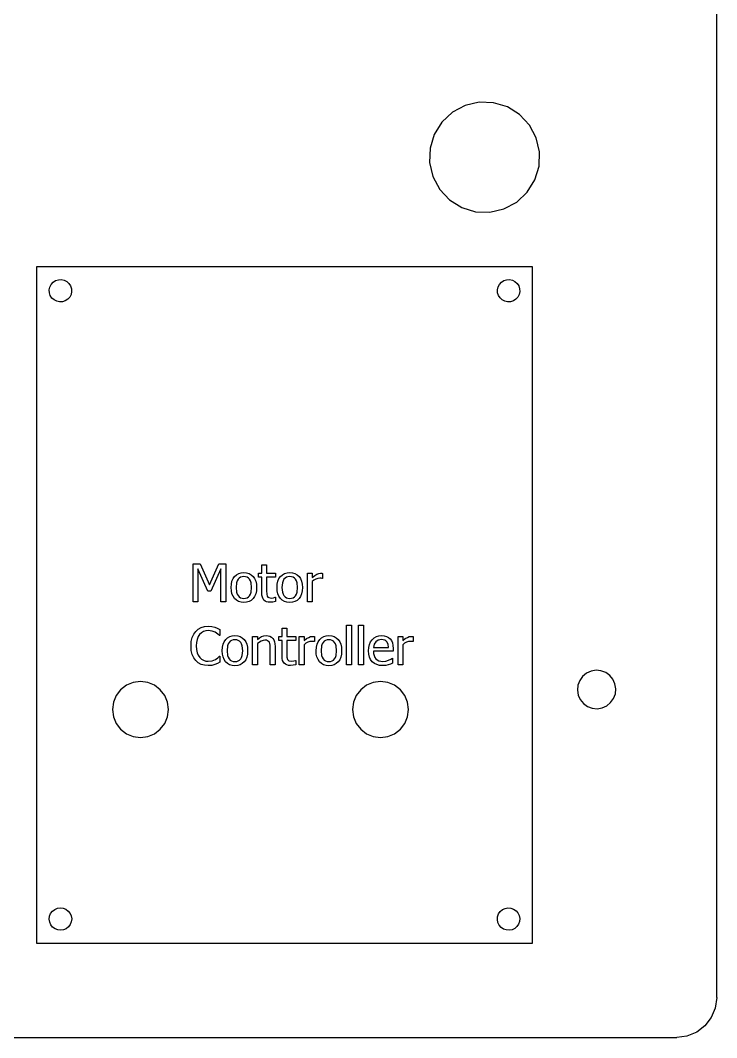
# Model space of a CAD drawing. Extents: x -272 to 362, y -437 to 464.
# Drawn here: x -59 to 28, y 244.3 to 371.4 of the extents above; entities that cross this region are included whole.
import ezdxf

# ---------------------------------------------------------------- set-up
doc = ezdxf.new("R2010")
doc.units = 0
doc.layers.get('0').update_dxf_attribs({"linetype": 'CONTINUOUS'})

msp = doc.modelspace()

# ---------------------------------------------------------------- linework, layer by layer
for p, q in [((27.97, 249.31), (27.97, 459.31)), ((-1.71, 361.18), (-3.46, 360.77)), ((0.09, 361.12), (-1.71, 361.18)), ((1.82, 360.59), (0.09, 361.12)), ((-5.05, 359.92), (-6.36, 358.69)), ((-3.46, 360.77), (-5.05, 359.92)), ((3.35, 359.64), (1.82, 360.59)), ((-6.36, 358.69), (-7.32, 357.16)), ((4.58, 358.33), (3.35, 359.64)), ((-7.32, 357.16), (-7.84, 355.44)), ((5.43, 356.74), (4.58, 358.33)), ((5.83, 354.98), (5.43, 356.74)), ((-7.84, 355.44), (-7.9, 353.64)), ((5.77, 353.18), (5.83, 354.98)), ((-7.9, 353.64), (-7.49, 351.88)), ((5.25, 351.46), (5.77, 353.18)), ((-7.49, 351.88), (-6.64, 350.29)), ((4.3, 349.93), (5.25, 351.46)), ((-6.64, 350.29), (-5.41, 348.98)), ((2.98, 348.7), (4.3, 349.93)), ((-5.41, 348.98), (-3.88, 348.03)), ((1.39, 347.85), (2.98, 348.7)), ((-3.88, 348.03), (-2.16, 347.5)), ((-2.16, 347.5), (-0.36, 347.44)), ((-0.36, 347.44), (1.39, 347.85)), ((-57.03, 340.63), (-57.03, 256.13)), ((4.97, 340.63), (-57.03, 340.63)), ((4.97, 256.13), (4.97, 340.63)), ((-55.43, 337.73), (-55.35, 338.09)), ((-55.35, 338.09), (-55.19, 338.42)), ((-55.19, 338.42), (-54.94, 338.69)), ((-54.94, 338.69), (-54.64, 338.89)), ((-54.64, 338.89), (-54.29, 339)), ((-54.29, 339), (-53.93, 339.02)), ((-53.93, 339.02), (-53.57, 338.95)), ((-53.57, 338.95), (-53.24, 338.78)), ((-53.24, 338.78), (-52.97, 338.54)), ((-52.97, 338.54), (-52.77, 338.23)), ((-52.77, 338.23), (-52.66, 337.88)), ((0.57, 337.74), (0.65, 338.1)), ((0.65, 338.1), (0.82, 338.42)), ((0.82, 338.42), (1.06, 338.69)), ((1.06, 338.69), (1.37, 338.89)), ((1.37, 338.89), (1.71, 339)), ((1.71, 339), (2.08, 339.02)), ((2.08, 339.02), (2.44, 338.94)), ((2.44, 338.94), (2.76, 338.78)), ((2.76, 338.78), (3.03, 338.53)), ((3.03, 338.53), (3.23, 338.23)), ((3.23, 338.23), (3.34, 337.88)), ((-55.41, 337.37), (-55.43, 337.73)), ((-55.3, 337.02), (-55.41, 337.37)), ((-55.1, 336.71), (-55.3, 337.02)), ((-52.88, 336.84), (-53.12, 336.56)), ((-52.71, 337.16), (-52.88, 336.84)), ((-52.64, 337.52), (-52.71, 337.16)), ((-52.66, 337.88), (-52.64, 337.52)), ((0.59, 337.37), (0.57, 337.74)), ((0.7, 337.03), (0.59, 337.37)), ((0.9, 336.72), (0.7, 337.03)), ((3.12, 336.83), (2.87, 336.56)), ((3.29, 337.16), (3.12, 336.83)), ((3.36, 337.51), (3.29, 337.16)), ((3.34, 337.88), (3.36, 337.51)), ((-54.82, 336.47), (-55.1, 336.71)), ((-54.5, 336.31), (-54.82, 336.47)), ((-54.14, 336.23), (-54.5, 336.31)), ((-53.78, 336.25), (-54.14, 336.23)), ((-53.43, 336.36), (-53.78, 336.25)), ((-53.12, 336.56), (-53.43, 336.36)), ((1.17, 336.47), (0.9, 336.72)), ((1.5, 336.31), (1.17, 336.47)), ((1.85, 336.23), (1.5, 336.31)), ((2.22, 336.25), (1.85, 336.23)), ((2.57, 336.36), (2.22, 336.25)), ((2.87, 336.56), (2.57, 336.36)), ((-37.45, 298.77), (-37.45, 303.52)), ((-37.45, 303.52), (-36.59, 303.52)), ((-35.63, 300.07), (-36.86, 302.86)), ((-36.86, 302.86), (-36.86, 298.77)), ((-36.59, 303.52), (-35.4, 300.87)), ((-35.4, 300.87), (-34.25, 303.52)), ((-34.01, 302.86), (-35.25, 300.07)), ((-34.25, 303.52), (-33.38, 303.52)), ((-34.01, 298.77), (-34.01, 302.86)), ((-33.38, 303.52), (-33.38, 298.77)), ((-28.87, 302.33), (-28.87, 303.36)), ((-28.87, 303.36), (-28.27, 303.36)), ((-28.27, 303.36), (-28.27, 302.33)), ((-32.68, 300.97), (-32.6, 301.34)), ((-32.6, 301.34), (-32.46, 301.66)), ((-32.46, 301.66), (-32.27, 301.94)), ((-32.27, 301.94), (-32.04, 302.15)), ((-32.04, 302.15), (-31.76, 302.31)), ((-31.95, 301.39), (-32.03, 301.15)), ((-31.84, 301.58), (-31.95, 301.39)), ((-31.7, 301.72), (-31.84, 301.58)), ((-31.76, 302.31), (-31.46, 302.4)), ((-31.53, 301.83), (-31.7, 301.72)), ((-31.34, 301.89), (-31.53, 301.83)), ((-31.46, 302.4), (-31.11, 302.43)), ((-31.11, 301.91), (-31.34, 301.89)), ((-31.11, 302.43), (-30.77, 302.4)), ((-30.9, 301.89), (-31.11, 301.91)), ((-30.7, 301.83), (-30.9, 301.89)), ((-30.77, 302.4), (-30.47, 302.31)), ((-30.54, 301.72), (-30.7, 301.83)), ((-30.4, 301.58), (-30.54, 301.72)), ((-30.47, 302.31), (-30.19, 302.15)), ((-30.29, 301.39), (-30.4, 301.58)), ((-30.21, 301.15), (-30.29, 301.39)), ((-30.19, 302.15), (-29.96, 301.94)), ((-29.96, 301.94), (-29.77, 301.67)), ((-29.77, 301.67), (-29.63, 301.34)), ((-29.63, 301.34), (-29.55, 300.97)), ((-29.28, 301.83), (-29.28, 302.33)), ((-29.28, 302.33), (-28.87, 302.33)), ((-28.87, 301.83), (-29.28, 301.83)), ((-28.87, 299.86), (-28.87, 301.83)), ((-28.27, 302.33), (-27.17, 302.33)), ((-27.17, 301.83), (-28.27, 301.83)), ((-28.27, 301.83), (-28.27, 300.14)), ((-27.17, 302.33), (-27.17, 301.83)), ((-26.95, 300.97), (-26.86, 301.34)), ((-26.86, 301.34), (-26.73, 301.66)), ((-26.73, 301.66), (-26.53, 301.94)), ((-26.53, 301.94), (-26.3, 302.15)), ((-26.3, 302.15), (-26.03, 302.31)), ((-26.21, 301.39), (-26.29, 301.15)), ((-26.1, 301.58), (-26.21, 301.39)), ((-25.96, 301.72), (-26.1, 301.58)), ((-26.03, 302.31), (-25.72, 302.4)), ((-25.79, 301.83), (-25.96, 301.72)), ((-25.6, 301.89), (-25.79, 301.83)), ((-25.72, 302.4), (-25.38, 302.43)), ((-25.38, 301.91), (-25.6, 301.89)), ((-25.38, 302.43), (-25.03, 302.4)), ((-25.16, 301.89), (-25.38, 301.91)), ((-24.96, 301.83), (-25.16, 301.89)), ((-25.03, 302.4), (-24.73, 302.31)), ((-24.8, 301.72), (-24.96, 301.83)), ((-24.66, 301.58), (-24.8, 301.72)), ((-24.73, 302.31), (-24.46, 302.15)), ((-24.55, 301.39), (-24.66, 301.58)), ((-24.47, 301.15), (-24.55, 301.39)), ((-24.46, 302.15), (-24.22, 301.94)), ((-24.22, 301.94), (-24.03, 301.67)), ((-24.03, 301.67), (-23.9, 301.34)), ((-23.9, 301.34), (-23.81, 300.97)), ((-23.17, 298.77), (-23.17, 302.33)), ((-23.17, 302.33), (-22.57, 302.33)), ((-22.57, 302.33), (-22.57, 301.8)), ((-22.57, 301.8), (-22.26, 302.05)), ((-22.35, 301.48), (-22.57, 301.3)), ((-22.57, 301.3), (-22.57, 298.77)), ((-22.12, 301.61), (-22.35, 301.48)), ((-22.26, 302.05), (-22, 302.21)), ((-21.88, 301.69), (-22.12, 301.61)), ((-22, 302.21), (-21.76, 302.3)), ((-21.64, 301.72), (-21.88, 301.69)), ((-21.76, 302.3), (-21.52, 302.33)), ((-21.46, 301.71), (-21.64, 301.72)), ((-21.52, 302.33), (-21.38, 302.33)), ((-21.31, 301.69), (-21.46, 301.71)), ((-21.38, 302.33), (-21.28, 302.31)), ((-21.28, 301.69), (-21.31, 301.69)), ((-21.28, 302.31), (-21.28, 301.69)), ((-35.25, 300.07), (-35.63, 300.07)), ((-32.71, 300.55), (-32.68, 300.97)), ((-32.68, 300.14), (-32.71, 300.55)), ((-32.6, 299.77), (-32.68, 300.14)), ((-32.03, 301.15), (-32.09, 300.55)), ((-32.09, 300.55), (-32.03, 299.96)), ((-32.03, 299.96), (-31.95, 299.72)), ((-30.29, 299.72), (-30.21, 299.95)), ((-30.14, 300.55), (-30.21, 301.15)), ((-30.21, 299.95), (-30.14, 300.55)), ((-29.55, 300.12), (-29.63, 299.75)), ((-29.55, 300.97), (-29.52, 300.55)), ((-29.52, 300.55), (-29.55, 300.12)), ((-28.27, 300.14), (-28.26, 299.72)), ((-26.97, 300.55), (-26.95, 300.97)), ((-26.95, 300.14), (-26.97, 300.55)), ((-26.87, 299.77), (-26.95, 300.14)), ((-26.29, 301.15), (-26.35, 300.55)), ((-26.35, 300.55), (-26.29, 299.96)), ((-26.29, 299.96), (-26.21, 299.72)), ((-24.55, 299.72), (-24.47, 299.95)), ((-24.41, 300.55), (-24.47, 301.15)), ((-24.47, 299.95), (-24.41, 300.55)), ((-23.81, 300.12), (-23.9, 299.75)), ((-23.81, 300.97), (-23.79, 300.55)), ((-23.79, 300.55), (-23.81, 300.12)), ((-36.86, 298.77), (-37.45, 298.77)), ((-33.38, 298.77), (-34.01, 298.77)), ((-32.47, 299.45), (-32.6, 299.77)), ((-32.29, 299.17), (-32.47, 299.45)), ((-32.05, 298.95), (-32.29, 299.17)), ((-31.78, 298.79), (-32.05, 298.95)), ((-31.95, 299.72), (-31.84, 299.53)), ((-31.84, 299.53), (-31.7, 299.38)), ((-31.47, 298.7), (-31.78, 298.79)), ((-31.7, 299.38), (-31.53, 299.27)), ((-31.53, 299.27), (-31.34, 299.21)), ((-31.11, 298.67), (-31.47, 298.7)), ((-31.34, 299.21), (-31.11, 299.18)), ((-31.11, 299.18), (-30.9, 299.2)), ((-30.77, 298.7), (-31.11, 298.67)), ((-30.9, 299.2), (-30.7, 299.27)), ((-30.47, 298.79), (-30.77, 298.7)), ((-30.7, 299.27), (-30.54, 299.37)), ((-30.54, 299.37), (-30.4, 299.52)), ((-30.19, 298.94), (-30.47, 298.79)), ((-30.4, 299.52), (-30.29, 299.72)), ((-29.96, 299.16), (-30.19, 298.94)), ((-29.77, 299.43), (-29.96, 299.16)), ((-29.63, 299.75), (-29.77, 299.43)), ((-28.85, 299.58), (-28.87, 299.86)), ((-28.8, 299.33), (-28.85, 299.58)), ((-28.72, 299.13), (-28.8, 299.33)), ((-28.6, 298.97), (-28.72, 299.13)), ((-28.44, 298.85), (-28.6, 298.97)), ((-28.27, 298.76), (-28.44, 298.85)), ((-28.06, 298.71), (-28.27, 298.76)), ((-28.26, 299.72), (-28.19, 299.45)), ((-28.19, 299.45), (-28.12, 299.35)), ((-28.12, 299.35), (-28.01, 299.28)), ((-27.83, 298.7), (-28.06, 298.71)), ((-28.01, 299.28), (-27.68, 299.22)), ((-27.51, 298.72), (-27.83, 298.7)), ((-27.68, 299.22), (-27.4, 299.26)), ((-27.17, 298.8), (-27.51, 298.72)), ((-27.4, 299.26), (-27.2, 299.34)), ((-27.2, 299.34), (-27.17, 299.34)), ((-27.17, 299.34), (-27.17, 298.8)), ((-26.73, 299.45), (-26.87, 299.77)), ((-26.55, 299.17), (-26.73, 299.45)), ((-26.31, 298.95), (-26.55, 299.17)), ((-26.04, 298.79), (-26.31, 298.95)), ((-26.21, 299.72), (-26.1, 299.53)), ((-26.1, 299.53), (-25.96, 299.38)), ((-25.73, 298.7), (-26.04, 298.79)), ((-25.96, 299.38), (-25.79, 299.27)), ((-25.79, 299.27), (-25.6, 299.21)), ((-25.38, 298.67), (-25.73, 298.7)), ((-25.6, 299.21), (-25.38, 299.18)), ((-25.38, 299.18), (-25.16, 299.2)), ((-25.03, 298.7), (-25.38, 298.67)), ((-25.16, 299.2), (-24.97, 299.27)), ((-24.73, 298.79), (-25.03, 298.7)), ((-24.97, 299.27), (-24.8, 299.37)), ((-24.8, 299.37), (-24.66, 299.52)), ((-24.46, 298.94), (-24.73, 298.79)), ((-24.66, 299.52), (-24.55, 299.72)), ((-24.22, 299.16), (-24.46, 298.94)), ((-24.03, 299.43), (-24.22, 299.16)), ((-23.9, 299.75), (-24.03, 299.43)), ((-22.57, 298.77), (-23.17, 298.77)), ((-37.38, 294.7), (-37.13, 295.06)), ((-37.13, 295.06), (-36.82, 295.34)), ((-36.82, 295.34), (-36.45, 295.55)), ((-36.42, 294.89), (-36.64, 294.68)), ((-36.45, 295.55), (-36.04, 295.67)), ((-36.16, 295.05), (-36.42, 294.89)), ((-35.88, 295.14), (-36.16, 295.05)), ((-36.04, 295.67), (-35.58, 295.71)), ((-35.59, 295.17), (-35.88, 295.14)), ((-35.09, 295.11), (-35.59, 295.17)), ((-35.58, 295.71), (-35.13, 295.68)), ((-35.13, 295.68), (-34.75, 295.59)), ((-34.7, 294.95), (-35.09, 295.11)), ((-34.75, 295.59), (-34.43, 295.47)), ((-34.38, 294.73), (-34.7, 294.95)), ((-34.43, 295.47), (-34.11, 295.31)), ((-34.11, 295.31), (-34.11, 294.55)), ((-26.34, 294.44), (-26.34, 295.46)), ((-26.34, 295.46), (-25.74, 295.46)), ((-25.74, 295.46), (-25.74, 294.44)), ((-18.27, 290.87), (-18.27, 295.84)), ((-18.27, 295.84), (-17.67, 295.84)), ((-17.67, 295.84), (-17.67, 290.87)), ((-16.77, 290.87), (-16.77, 295.84)), ((-16.77, 295.84), (-16.17, 295.84)), ((-16.17, 295.84), (-16.17, 290.87)), ((-37.72, 293.24), (-37.68, 293.8)), ((-37.68, 293.8), (-37.57, 294.29)), ((-37.57, 294.29), (-37.38, 294.7)), ((-37.04, 293.68), (-37.06, 293.24)), ((-36.95, 294.07), (-37.04, 293.68)), ((-36.82, 294.41), (-36.95, 294.07)), ((-36.64, 294.68), (-36.82, 294.41)), ((-34.16, 294.55), (-34.38, 294.73)), ((-34.11, 294.55), (-34.16, 294.55)), ((-33.71, 293.45), (-33.58, 293.77)), ((-33.58, 293.77), (-33.38, 294.04)), ((-33.38, 294.04), (-33.15, 294.26)), ((-33.15, 294.26), (-32.87, 294.41)), ((-32.95, 293.68), (-33.06, 293.49)), ((-32.81, 293.83), (-32.95, 293.68)), ((-32.87, 294.41), (-32.57, 294.51)), ((-32.64, 293.94), (-32.81, 293.83)), ((-32.45, 294), (-32.64, 293.94)), ((-32.57, 294.51), (-32.23, 294.54)), ((-32.23, 294.02), (-32.45, 294)), ((-32.23, 294.54), (-31.88, 294.51)), ((-32.01, 294), (-32.23, 294.02)), ((-31.81, 293.94), (-32.01, 294)), ((-31.88, 294.51), (-31.58, 294.41)), ((-31.65, 293.83), (-31.81, 293.94)), ((-31.51, 293.68), (-31.65, 293.83)), ((-31.58, 294.41), (-31.31, 294.26)), ((-31.4, 293.49), (-31.51, 293.68)), ((-31.31, 294.26), (-31.07, 294.04)), ((-31.07, 294.04), (-30.88, 293.77)), ((-30.88, 293.77), (-30.74, 293.45)), ((-30.02, 290.87), (-30.02, 294.44)), ((-30.02, 294.44), (-29.42, 294.44)), ((-29.42, 294.44), (-29.42, 294.04)), ((-29.42, 294.04), (-29.15, 294.25)), ((-28.96, 293.85), (-29.42, 293.54)), ((-29.15, 294.25), (-28.89, 294.41)), ((-28.72, 293.94), (-28.96, 293.85)), ((-28.89, 294.41), (-28.62, 294.51)), ((-28.49, 293.97), (-28.72, 293.94)), ((-28.62, 294.51), (-28.34, 294.54)), ((-28.29, 293.95), (-28.49, 293.97)), ((-28.34, 294.54), (-28.09, 294.52)), ((-28.14, 293.9), (-28.29, 293.95)), ((-28.02, 293.82), (-28.14, 293.9)), ((-28.09, 294.52), (-27.87, 294.45)), ((-27.93, 293.7), (-28.02, 293.82)), ((-27.84, 293.36), (-27.93, 293.7)), ((-27.87, 294.45), (-27.68, 294.34)), ((-27.68, 294.34), (-27.51, 294.19)), ((-27.51, 294.19), (-27.38, 294)), ((-27.38, 294), (-27.29, 293.77)), ((-27.29, 293.77), (-27.24, 293.5)), ((-26.74, 293.94), (-26.74, 294.44)), ((-26.74, 294.44), (-26.34, 294.44)), ((-26.34, 293.94), (-26.74, 293.94)), ((-26.34, 291.96), (-26.34, 293.94)), ((-25.74, 294.44), (-24.63, 294.44)), ((-24.63, 293.94), (-25.74, 293.94)), ((-25.74, 293.94), (-25.74, 292.25)), ((-24.63, 294.44), (-24.63, 293.94)), ((-24.19, 290.87), (-24.19, 294.44)), ((-24.19, 294.44), (-23.59, 294.44)), ((-23.59, 294.44), (-23.59, 293.91)), ((-23.59, 293.91), (-23.28, 294.16)), ((-23.13, 293.72), (-23.37, 293.59)), ((-23.28, 294.16), (-23.01, 294.32)), ((-22.89, 293.8), (-23.13, 293.72)), ((-23.01, 294.32), (-22.77, 294.41)), ((-22.65, 293.82), (-22.89, 293.8)), ((-22.77, 294.41), (-22.54, 294.44)), ((-22.47, 293.82), (-22.65, 293.82)), ((-22.54, 294.44), (-22.4, 294.43)), ((-22.33, 293.79), (-22.47, 293.82)), ((-22.4, 294.43), (-22.3, 294.42)), ((-22.3, 293.79), (-22.33, 293.79)), ((-22.3, 294.42), (-22.3, 293.79)), ((-21.97, 293.45), (-21.84, 293.77)), ((-21.84, 293.77), (-21.64, 294.04)), ((-21.64, 294.04), (-21.41, 294.26)), ((-21.41, 294.26), (-21.13, 294.41)), ((-21.21, 293.68), (-21.32, 293.49)), ((-21.07, 293.83), (-21.21, 293.68)), ((-21.13, 294.41), (-20.83, 294.51)), ((-20.9, 293.94), (-21.07, 293.83)), ((-20.71, 294), (-20.9, 293.94)), ((-20.83, 294.51), (-20.49, 294.54)), ((-20.49, 294.02), (-20.71, 294)), ((-20.49, 294.54), (-20.14, 294.51)), ((-20.27, 294), (-20.49, 294.02)), ((-20.07, 293.94), (-20.27, 294)), ((-20.14, 294.51), (-19.84, 294.41)), ((-19.91, 293.83), (-20.07, 293.94)), ((-19.77, 293.68), (-19.91, 293.83)), ((-19.84, 294.41), (-19.57, 294.26)), ((-19.66, 293.49), (-19.77, 293.68)), ((-19.57, 294.26), (-19.33, 294.04)), ((-19.33, 294.04), (-19.14, 293.77)), ((-19.14, 293.77), (-19, 293.45)), ((-15.42, 293.42), (-15.28, 293.74)), ((-15.28, 293.74), (-15.08, 294.02)), ((-15.08, 294.02), (-14.83, 294.25)), ((-14.63, 293.76), (-14.84, 293.45)), ((-14.83, 294.25), (-14.55, 294.41)), ((-14.33, 293.97), (-14.63, 293.76)), ((-14.55, 294.41), (-14.24, 294.51)), ((-14.14, 294.03), (-14.33, 293.97)), ((-14.24, 294.51), (-13.89, 294.54)), ((-13.92, 294.04), (-14.14, 294.03)), ((-13.7, 294.03), (-13.92, 294.04)), ((-13.89, 294.54), (-13.57, 294.51)), ((-13.51, 293.97), (-13.7, 294.03)), ((-13.57, 294.51), (-13.3, 294.44)), ((-13.36, 293.89), (-13.51, 293.97)), ((-13.24, 293.77), (-13.36, 293.89)), ((-13.3, 294.44), (-13.06, 294.32)), ((-13.1, 293.47), (-13.24, 293.77)), ((-13.06, 294.32), (-12.85, 294.14)), ((-12.85, 294.14), (-12.68, 293.91)), ((-12.68, 293.91), (-12.56, 293.64)), ((-12.56, 293.64), (-12.48, 293.31)), ((-11.85, 290.87), (-11.85, 294.44)), ((-11.85, 294.44), (-11.25, 294.44)), ((-11.25, 294.44), (-11.25, 293.91)), ((-11.25, 293.91), (-10.94, 294.16)), ((-10.8, 293.72), (-11.03, 293.59)), ((-10.94, 294.16), (-10.68, 294.32)), ((-10.56, 293.8), (-10.8, 293.72)), ((-10.68, 294.32), (-10.44, 294.41)), ((-10.31, 293.82), (-10.56, 293.8)), ((-10.44, 294.41), (-10.2, 294.44)), ((-10.13, 293.82), (-10.31, 293.82)), ((-10.2, 294.44), (-10.06, 294.43)), ((-9.99, 293.79), (-10.13, 293.82)), ((-10.06, 294.43), (-9.96, 294.42)), ((-9.96, 293.79), (-9.99, 293.79)), ((-9.96, 294.42), (-9.96, 293.79)), ((-37.68, 292.68), (-37.72, 293.24)), ((-37.56, 292.18), (-37.68, 292.68)), ((-37.06, 293.24), (-37.03, 292.79)), ((-37.03, 292.79), (-36.95, 292.4)), ((-36.95, 292.4), (-36.81, 292.08)), ((-33.82, 292.65), (-33.8, 293.08)), ((-33.8, 292.24), (-33.82, 292.65)), ((-33.8, 293.08), (-33.71, 293.45)), ((-33.14, 293.26), (-33.2, 292.65)), ((-33.2, 292.65), (-33.14, 292.06)), ((-33.06, 293.49), (-33.14, 293.26)), ((-31.32, 293.26), (-31.4, 293.49)), ((-31.26, 292.65), (-31.32, 293.26)), ((-31.32, 292.06), (-31.26, 292.65)), ((-30.74, 293.45), (-30.66, 293.08)), ((-30.66, 293.08), (-30.64, 292.65)), ((-30.64, 292.65), (-30.66, 292.23)), ((-29.42, 293.54), (-29.42, 290.87)), ((-27.82, 292.9), (-27.84, 293.36)), ((-27.82, 290.87), (-27.82, 292.9)), ((-27.24, 293.5), (-27.22, 293.19)), ((-27.22, 293.19), (-27.22, 290.87)), ((-23.37, 293.59), (-23.59, 293.4)), ((-23.59, 293.4), (-23.59, 290.87)), ((-22.08, 292.65), (-22.05, 293.08)), ((-22.06, 292.24), (-22.08, 292.65)), ((-22.05, 293.08), (-21.97, 293.45)), ((-21.4, 293.26), (-21.46, 292.65)), ((-21.46, 292.65), (-21.4, 292.06)), ((-21.32, 293.49), (-21.4, 293.26)), ((-19.58, 293.26), (-19.66, 293.49)), ((-19.52, 292.65), (-19.58, 293.26)), ((-19.58, 292.06), (-19.52, 292.65)), ((-19, 293.45), (-18.92, 293.08)), ((-18.92, 293.08), (-18.9, 292.65)), ((-18.9, 292.65), (-18.92, 292.23)), ((-15.54, 292.64), (-15.51, 293.05)), ((-15.51, 292.22), (-15.54, 292.64)), ((-15.51, 293.05), (-15.42, 293.42)), ((-14.84, 293.45), (-14.93, 293.05)), ((-14.93, 293.05), (-13.04, 293.05)), ((-12.46, 292.59), (-14.93, 292.59)), ((-14.93, 292.59), (-14.91, 292.3)), ((-13.04, 293.05), (-13.1, 293.47)), ((-12.48, 293.31), (-12.46, 292.92)), ((-12.46, 292.92), (-12.46, 292.59)), ((-11.03, 293.59), (-11.25, 293.4)), ((-11.25, 293.4), (-11.25, 290.87)), ((-37.38, 291.76), (-37.56, 292.18)), ((-37.12, 291.41), (-37.38, 291.76)), ((-36.81, 291.14), (-37.12, 291.41)), ((-36.81, 292.08), (-36.62, 291.81)), ((-36.45, 290.94), (-36.81, 291.14)), ((-36.62, 291.81), (-36.41, 291.6)), ((-36.41, 291.6), (-36.16, 291.45)), ((-36.16, 291.45), (-35.88, 291.36)), ((-35.88, 291.36), (-35.59, 291.33)), ((-35.59, 291.33), (-35.08, 291.4)), ((-35.08, 291.4), (-34.67, 291.57)), ((-34.41, 291.05), (-34.75, 290.92)), ((-34.67, 291.57), (-34.36, 291.77)), ((-34.11, 291.2), (-34.41, 291.05)), ((-34.36, 291.77), (-34.16, 291.95)), ((-34.16, 291.95), (-34.11, 291.95)), ((-34.11, 291.95), (-34.11, 291.2)), ((-33.72, 291.88), (-33.8, 292.24)), ((-33.58, 291.56), (-33.72, 291.88)), ((-33.4, 291.28), (-33.58, 291.56)), ((-33.16, 291.06), (-33.4, 291.28)), ((-32.89, 290.9), (-33.16, 291.06)), ((-33.14, 292.06), (-33.06, 291.83)), ((-33.06, 291.83), (-32.95, 291.64)), ((-32.95, 291.64), (-32.81, 291.49)), ((-32.81, 291.49), (-32.64, 291.38)), ((-32.64, 291.38), (-32.45, 291.31)), ((-32.45, 291.31), (-32.23, 291.29)), ((-32.23, 291.29), (-32.01, 291.31)), ((-32.01, 291.31), (-31.82, 291.38)), ((-31.82, 291.38), (-31.65, 291.48)), ((-31.65, 291.48), (-31.51, 291.63)), ((-31.51, 291.63), (-31.4, 291.82)), ((-31.4, 291.82), (-31.32, 292.06)), ((-31.07, 291.26), (-31.31, 291.05)), ((-30.88, 291.53), (-31.07, 291.26)), ((-30.74, 291.86), (-30.88, 291.53)), ((-30.66, 292.23), (-30.74, 291.86)), ((-26.32, 291.68), (-26.34, 291.96)), ((-26.27, 291.44), (-26.32, 291.68)), ((-26.18, 291.24), (-26.27, 291.44)), ((-26.06, 291.08), (-26.18, 291.24)), ((-25.91, 290.96), (-26.06, 291.08)), ((-25.74, 292.25), (-25.73, 291.83)), ((-25.73, 291.83), (-25.65, 291.55)), ((-25.65, 291.55), (-25.58, 291.45)), ((-25.58, 291.45), (-25.48, 291.39)), ((-25.48, 291.39), (-25.15, 291.33)), ((-25.15, 291.33), (-24.86, 291.37)), ((-24.86, 291.37), (-24.67, 291.44)), ((-24.67, 291.44), (-24.63, 291.44)), ((-24.63, 291.44), (-24.63, 290.9)), ((-21.98, 291.88), (-22.06, 292.24)), ((-21.84, 291.56), (-21.98, 291.88)), ((-21.66, 291.28), (-21.84, 291.56)), ((-21.42, 291.06), (-21.66, 291.28)), ((-21.15, 290.9), (-21.42, 291.06)), ((-21.4, 292.06), (-21.32, 291.83)), ((-21.32, 291.83), (-21.21, 291.64)), ((-21.21, 291.64), (-21.07, 291.49)), ((-21.07, 291.49), (-20.9, 291.38)), ((-20.9, 291.38), (-20.71, 291.31)), ((-20.71, 291.31), (-20.49, 291.29)), ((-20.49, 291.29), (-20.27, 291.31)), ((-20.27, 291.31), (-20.08, 291.38)), ((-20.08, 291.38), (-19.91, 291.48)), ((-19.91, 291.48), (-19.77, 291.63)), ((-19.77, 291.63), (-19.66, 291.82)), ((-19.66, 291.82), (-19.58, 292.06)), ((-19.33, 291.26), (-19.57, 291.05)), ((-19.14, 291.53), (-19.33, 291.26)), ((-19, 291.86), (-19.14, 291.53)), ((-18.92, 292.23), (-19, 291.86)), ((-15.42, 291.85), (-15.51, 292.22)), ((-15.27, 291.54), (-15.42, 291.85)), ((-15.07, 291.27), (-15.27, 291.54)), ((-14.81, 291.06), (-15.07, 291.27)), ((-14.91, 292.3), (-14.85, 292.04)), ((-14.85, 292.04), (-14.75, 291.82)), ((-14.5, 290.91), (-14.81, 291.06)), ((-14.75, 291.82), (-14.61, 291.64)), ((-14.61, 291.64), (-14.44, 291.5)), ((-14.44, 291.5), (-14.24, 291.4)), ((-14.24, 291.4), (-14.01, 291.33)), ((-14.01, 291.33), (-13.75, 291.31)), ((-13.75, 291.31), (-13.36, 291.36)), ((-13.36, 291.36), (-13.02, 291.47)), ((-13.02, 291.47), (-12.74, 291.61)), ((-12.52, 291.09), (-12.78, 290.99)), ((-12.74, 291.61), (-12.56, 291.74)), ((-12.56, 291.74), (-12.52, 291.74)), ((-12.52, 291.74), (-12.52, 291.09)), ((-36.04, 290.83), (-36.45, 290.94)), ((-35.59, 290.79), (-36.04, 290.83)), ((-35.13, 290.82), (-35.59, 290.79)), ((-34.75, 290.92), (-35.13, 290.82)), ((-32.58, 290.81), (-32.89, 290.9)), ((-32.23, 290.77), (-32.58, 290.81)), ((-31.88, 290.8), (-32.23, 290.77)), ((-31.58, 290.9), (-31.88, 290.8)), ((-31.31, 291.05), (-31.58, 290.9)), ((-29.42, 290.87), (-30.02, 290.87)), ((-27.22, 290.87), (-27.82, 290.87)), ((-25.73, 290.87), (-25.91, 290.96)), ((-25.53, 290.82), (-25.73, 290.87)), ((-25.29, 290.8), (-25.53, 290.82)), ((-24.97, 290.83), (-25.29, 290.8)), ((-24.63, 290.9), (-24.97, 290.83)), ((-23.59, 290.87), (-24.19, 290.87)), ((-20.84, 290.81), (-21.15, 290.9)), ((-20.49, 290.77), (-20.84, 290.81)), ((-20.14, 290.8), (-20.49, 290.77)), ((-19.84, 290.9), (-20.14, 290.8)), ((-19.57, 291.05), (-19.84, 290.9)), ((-17.67, 290.87), (-18.27, 290.87)), ((-16.17, 290.87), (-16.77, 290.87)), ((-14.15, 290.82), (-14.5, 290.91)), ((-13.74, 290.79), (-14.15, 290.82)), ((-13.38, 290.82), (-13.74, 290.79)), ((-13.07, 290.89), (-13.38, 290.82)), ((-12.78, 290.99), (-13.07, 290.89)), ((-11.25, 290.87), (-11.85, 290.87)), ((11.7, 289.85), (11.21, 289.45)), ((12.27, 290.1), (11.7, 289.85)), ((12.89, 290.21), (12.27, 290.1)), ((13.51, 290.15), (12.89, 290.21)), ((14.1, 289.93), (13.51, 290.15)), ((14.61, 289.56), (14.1, 289.93)), ((-44.94, 288.69), (-45.78, 288.34)), ((-44.03, 288.81), (-44.94, 288.69)), ((-43.13, 288.69), (-44.03, 288.81)), ((-42.28, 288.34), (-43.13, 288.69)), ((-14.94, 288.69), (-15.78, 288.34)), ((-14.03, 288.81), (-14.94, 288.69)), ((-13.13, 288.69), (-14.03, 288.81)), ((-12.28, 288.34), (-13.13, 288.69)), ((10.85, 288.94), (10.63, 288.35)), ((11.21, 289.45), (10.85, 288.94)), ((15, 289.08), (14.61, 289.56)), ((15.26, 288.51), (15, 289.08)), ((-46.51, 287.78), (-47.06, 287.06)), ((-45.78, 288.34), (-46.51, 287.78)), ((-41.56, 287.78), (-42.28, 288.34)), ((-41, 287.06), (-41.56, 287.78)), ((-16.51, 287.78), (-17.06, 287.06)), ((-15.78, 288.34), (-16.51, 287.78)), ((-11.56, 287.78), (-12.28, 288.34)), ((-11, 287.06), (-11.56, 287.78)), ((10.63, 288.35), (10.57, 287.73)), ((10.57, 287.73), (10.67, 287.11)), ((15.09, 286.68), (15.31, 287.27)), ((15.37, 287.89), (15.26, 288.51)), ((15.31, 287.27), (15.37, 287.89)), ((-47.41, 286.21), (-47.53, 285.31)), ((-47.06, 287.06), (-47.41, 286.21)), ((-40.65, 286.21), (-41, 287.06)), ((-40.53, 285.31), (-40.65, 286.21)), ((-17.41, 286.21), (-17.53, 285.31)), ((-17.06, 287.06), (-17.41, 286.21)), ((-10.65, 286.21), (-11, 287.06)), ((-10.53, 285.31), (-10.65, 286.21)), ((10.67, 287.11), (10.93, 286.54)), ((10.93, 286.54), (11.33, 286.05)), ((11.33, 286.05), (11.84, 285.69)), ((14.24, 285.77), (14.72, 286.17)), ((14.72, 286.17), (15.09, 286.68)), ((-47.53, 285.31), (-47.41, 284.4)), ((-40.65, 284.4), (-40.53, 285.31)), ((-17.53, 285.31), (-17.41, 284.4)), ((-10.65, 284.4), (-10.53, 285.31)), ((11.84, 285.69), (12.43, 285.47)), ((12.43, 285.47), (13.05, 285.41)), ((13.05, 285.41), (13.67, 285.51)), ((13.67, 285.51), (14.24, 285.77)), ((-47.41, 284.4), (-47.06, 283.56)), ((-47.06, 283.56), (-46.51, 282.83)), ((-41.56, 282.83), (-41, 283.56)), ((-41, 283.56), (-40.65, 284.4)), ((-17.41, 284.4), (-17.06, 283.56)), ((-17.06, 283.56), (-16.51, 282.83)), ((-11.56, 282.83), (-11, 283.56)), ((-11, 283.56), (-10.65, 284.4)), ((-46.51, 282.83), (-45.78, 282.28)), ((-45.78, 282.28), (-44.94, 281.93)), ((-43.13, 281.93), (-42.28, 282.28)), ((-42.28, 282.28), (-41.56, 282.83)), ((-16.51, 282.83), (-15.78, 282.28)), ((-15.78, 282.28), (-14.94, 281.93)), ((-13.13, 281.93), (-12.28, 282.28)), ((-12.28, 282.28), (-11.56, 282.83)), ((-44.94, 281.93), (-44.03, 281.81)), ((-44.03, 281.81), (-43.13, 281.93)), ((-14.94, 281.93), (-14.03, 281.81)), ((-14.03, 281.81), (-13.13, 281.93)), ((-55.43, 259.1), (-55.39, 259.47)), ((-55.39, 259.47), (-55.26, 259.81)), ((-55.26, 259.81), (-55.04, 260.1)), ((-55.04, 260.1), (-54.75, 260.33)), ((-54.75, 260.33), (-54.42, 260.47)), ((-54.42, 260.47), (-54.05, 260.53)), ((-54.05, 260.53), (-53.69, 260.48)), ((-53.69, 260.48), (-53.35, 260.35)), ((-53.35, 260.35), (-53.06, 260.13)), ((-53.06, 260.13), (-52.83, 259.84)), ((-52.83, 259.84), (-52.69, 259.51)), ((-52.69, 259.51), (-52.63, 259.15)), ((0.57, 259.05), (0.6, 259.41)), ((0.6, 259.41), (0.72, 259.76)), ((0.72, 259.76), (0.93, 260.06)), ((0.93, 260.06), (1.2, 260.3)), ((1.2, 260.3), (1.53, 260.46)), ((1.53, 260.46), (1.89, 260.52)), ((1.89, 260.52), (2.26, 260.5)), ((2.26, 260.5), (2.6, 260.37)), ((2.6, 260.37), (2.9, 260.17)), ((2.9, 260.17), (3.14, 259.89)), ((3.14, 259.89), (3.3, 259.56)), ((3.3, 259.56), (3.37, 259.2)), ((-55.38, 258.74), (-55.43, 259.1)), ((-55.23, 258.41), (-55.38, 258.74)), ((-55.01, 258.12), (-55.23, 258.41)), ((-54.71, 257.9), (-55.01, 258.12)), ((-53.03, 258.15), (-53.31, 257.92)), ((-52.81, 258.44), (-53.03, 258.15)), ((-52.68, 258.78), (-52.81, 258.44)), ((-52.63, 259.15), (-52.68, 258.78)), ((0.64, 258.69), (0.57, 259.05)), ((0.79, 258.36), (0.64, 258.69)), ((1.03, 258.08), (0.79, 258.36)), ((1.33, 257.88), (1.03, 258.08)), ((3.01, 258.19), (2.73, 257.95)), ((3.22, 258.49), (3.01, 258.19)), ((3.34, 258.84), (3.22, 258.49)), ((3.37, 259.2), (3.34, 258.84)), ((-54.37, 257.77), (-54.71, 257.9)), ((-54.01, 257.73), (-54.37, 257.77)), ((-53.65, 257.78), (-54.01, 257.73)), ((-53.31, 257.92), (-53.65, 257.78)), ((1.68, 257.76), (1.33, 257.88)), ((2.04, 257.73), (1.68, 257.76)), ((2.4, 257.8), (2.04, 257.73)), ((2.73, 257.95), (2.4, 257.8)), ((-57.03, 256.13), (4.97, 256.13)), ((27.97, 249.31), (27.8, 248.01)), ((27.8, 248.01), (27.3, 246.81)), ((27.3, 246.81), (26.5, 245.77)), ((26.5, 245.77), (25.47, 244.98)), ((-177.03, 244.31), (22.97, 244.31)), ((24.26, 244.48), (22.97, 244.31)), ((25.47, 244.98), (24.26, 244.48))]:
    msp.add_line(p, q)

doc.saveas('drawing.dxf')
